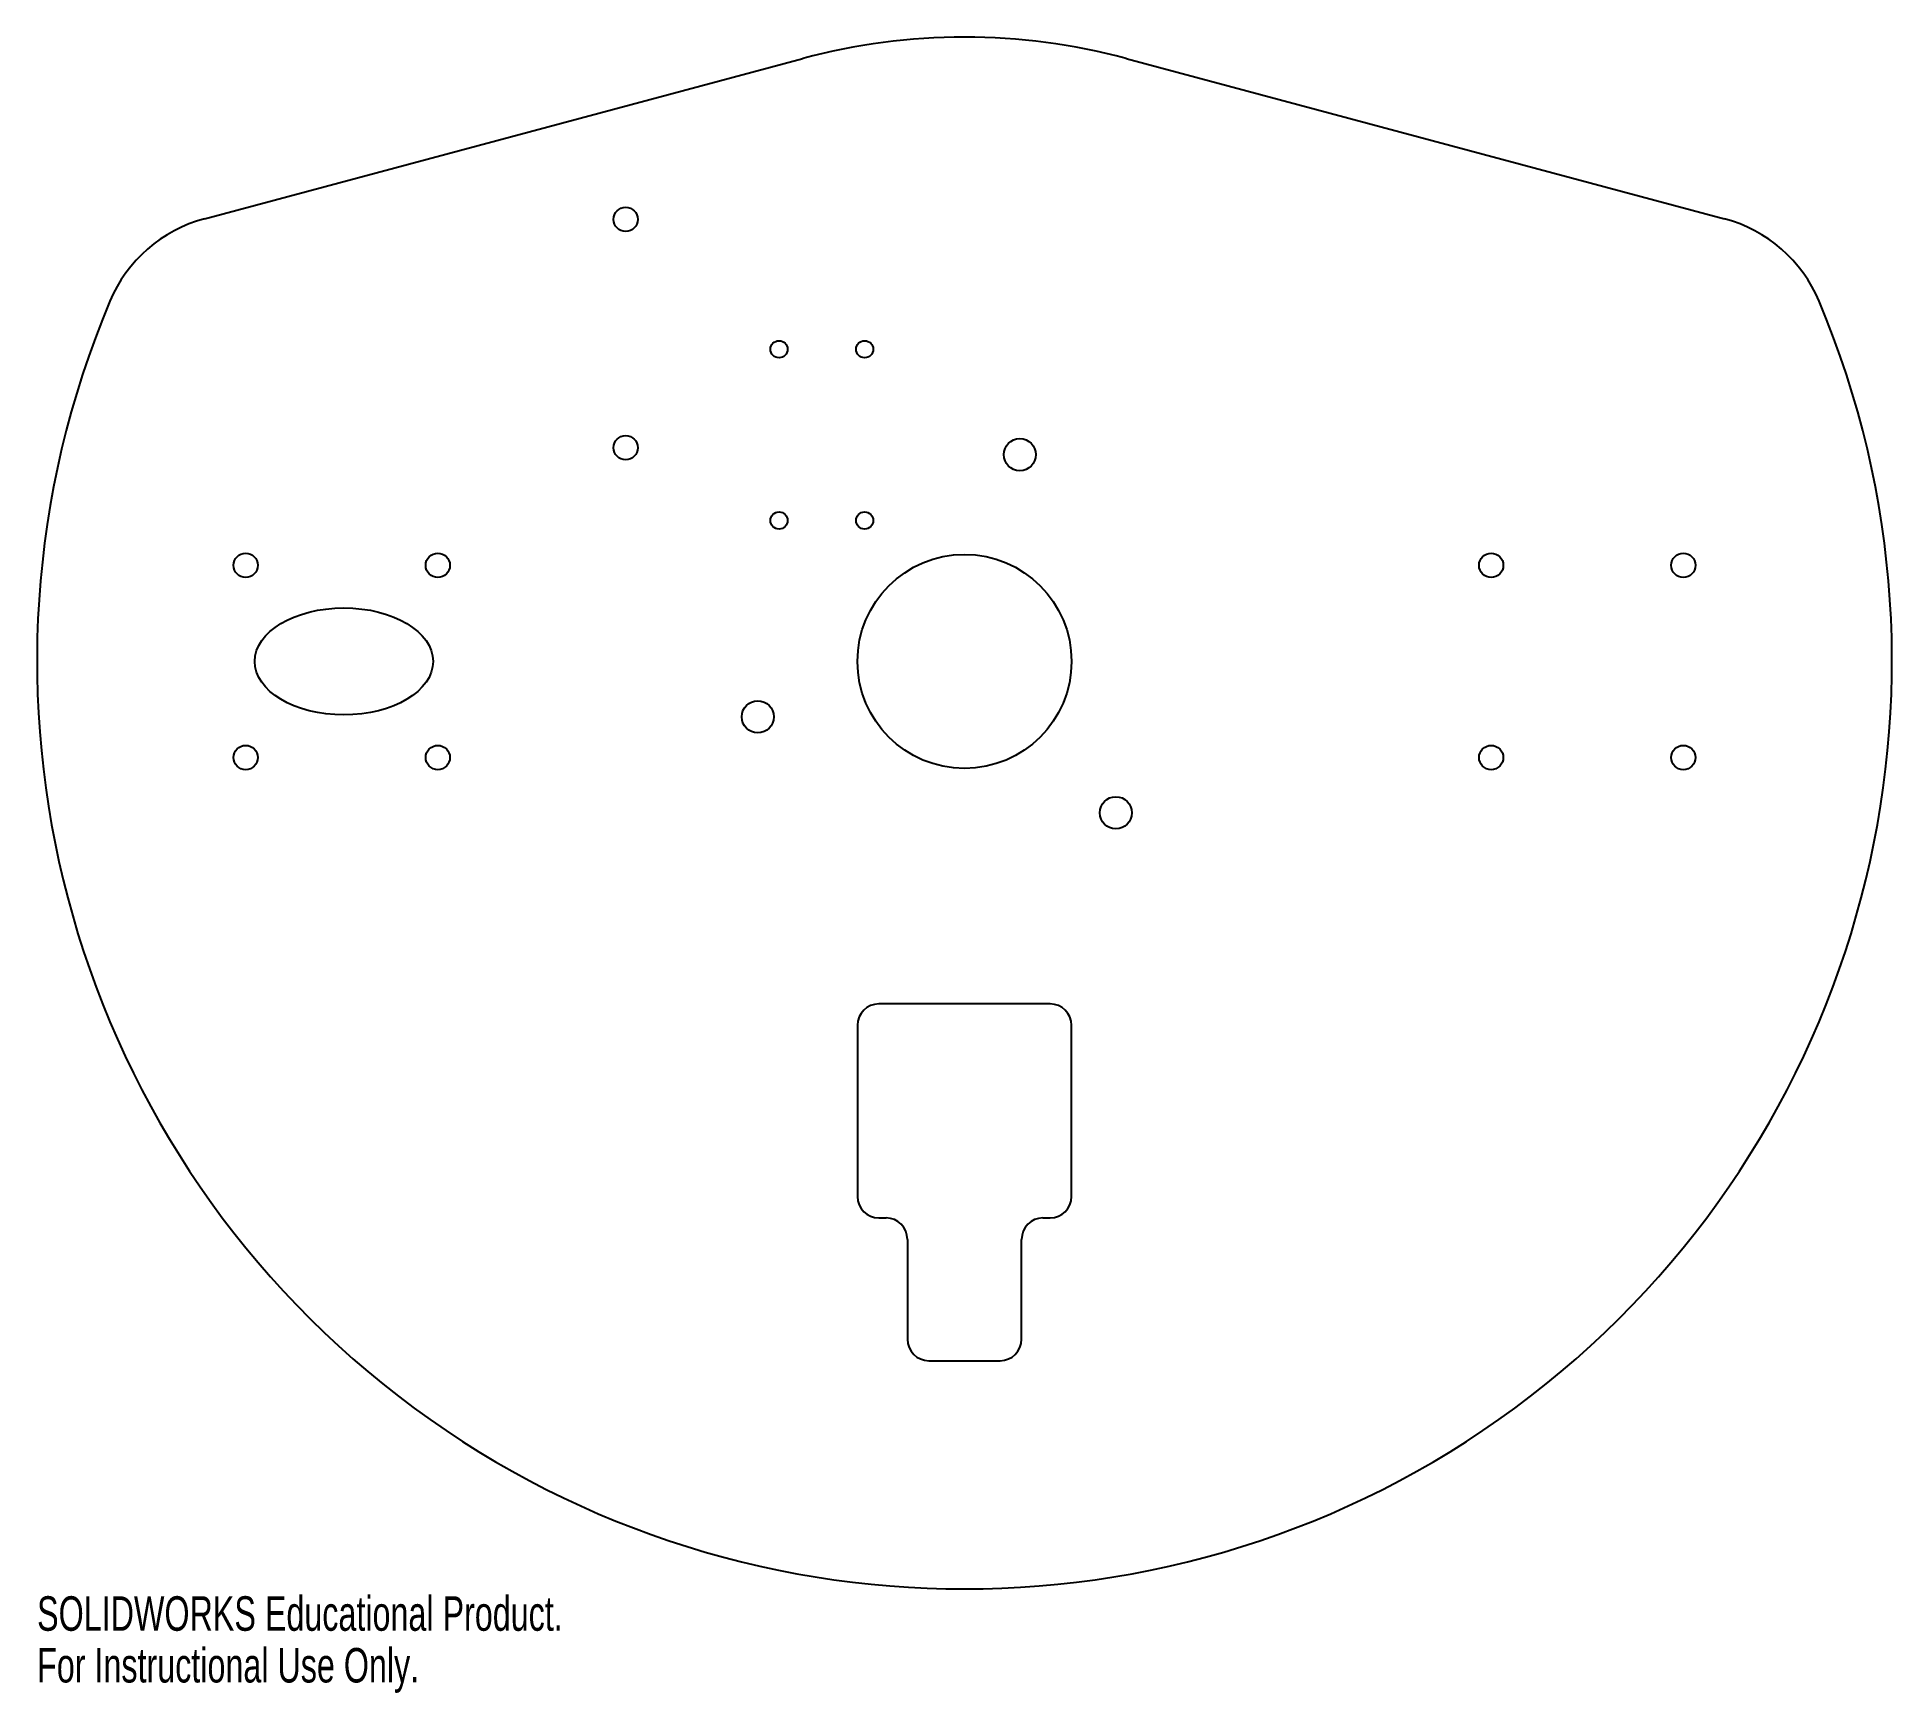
# Model space of a CAD drawing. Header units: millimetres. Extents: x -130 to 130, y -145 to 88.
import ezdxf

# ---------------------------------------------------------------- set-up
doc = ezdxf.new("R2010")
doc.units = ezdxf.units.MM
doc.styles.add('SLDTEXTSTYLE0', font='TXT', dxfattribs={"width": 0.7})

msp = doc.modelspace()

# ---------------------------------------------------------------- linework, layer by layer
at = {"color": 7, "linetype": 'Continuous', "lineweight": 25}
for p, q in [((-106.54, 62.04), (-22.65, 84.52)), ((22.65, 84.52), (106.54, 62.04)), ((12, -48), (-12, -48)), ((-15, -51), (-15, -75)), ((15, -75), (15, -51)), ((-12, -78), (-11, -78)), ((11, -78), (12, -78)), ((-8, -81), (-8, -95)), ((8, -95), (8, -81)), ((-5, -98), (5, -98))]:
    msp.add_line(p, q, dxfattribs=at)
for centre, radius in [((-47.5, 61.95), 1.7), ((-26, 43.75), 1.2), ((-14, 43.75), 1.2), ((-47.5, 29.95), 1.7), ((7.76, 28.98), 2.25), ((-26, 19.75), 1.2), ((-14, 19.75), 1.2), ((-100.77, 13.47), 1.7), ((-73.83, 13.47), 1.7), ((0, 0), 15), ((73.83, 13.47), 1.7), ((100.77, 13.47), 1.7), ((-28.98, -7.76), 2.25), ((-100.77, -13.47), 1.7), ((-73.83, -13.47), 1.7), ((73.83, -13.47), 1.7), ((100.77, -13.47), 1.7), ((21.21, -21.21), 2.25)]:
    msp.add_circle(centre, radius, dxfattribs=at)
for centre, radius, start, end in [((0, 0), 87.5, 75, 105), ((-101.37, 42.72), 20, 105, 157.1471), ((101.37, 42.72), 20, 22.8529, 75), ((0, 0), 130, 157.1471, 22.8529), ((-12, -51), 3, 90, 180), ((12, -51), 3, 0, 90), ((-12, -75), 3, 180, 270), ((12, -75), 3, 270, 0), ((-11, -81), 3, 0, 90), ((11, -81), 3, 90, 180), ((-5, -95), 3, 180, 270), ((5, -95), 3, 270, 0)]:
    msp.add_arc(centre, radius, start, end, dxfattribs=at)
msp.add_ellipse((-87, 0), major_axis=(12.5, 0), ratio=0.6, dxfattribs=at)

# ---------------------------------------------------------------- texts
at = {"color": 7, "linetype": 'Continuous', "char_height": 4.8336, "attachment_point": 1, "style": 'SLDTEXTSTYLE0'}
for s, insert in [('SOLIDWORKS Educational Product.', (-130, -131.02)), ('For Instructional Use Only.', (-130, -138.27))]:
    msp.add_mtext(s, dxfattribs=dict(at, insert=insert))

doc.saveas('drawing.dxf')
